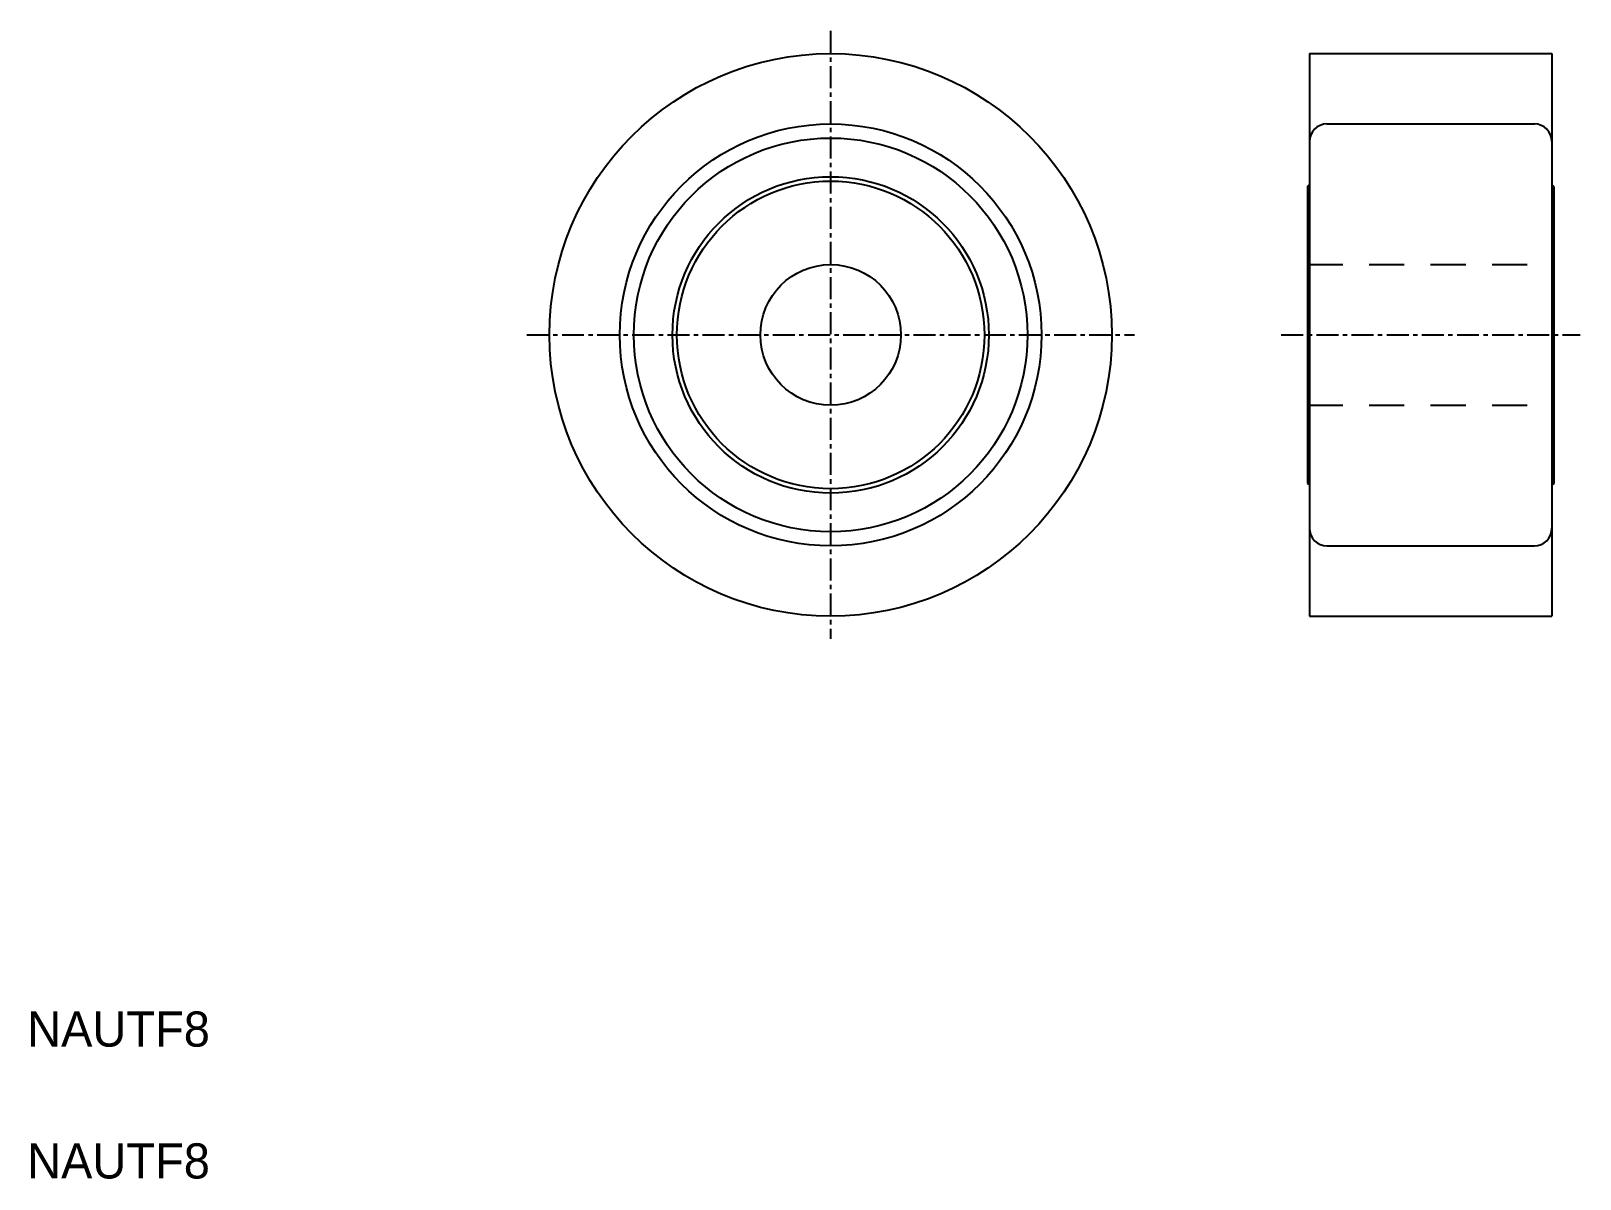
# Model space of a CAD drawing. Extents: x 106.1 to 194.3, y 76 to 141.3.
import ezdxf

# ---------------------------------------------------------------- set-up
doc = ezdxf.new("R2010")
doc.units = 0
doc.linetypes.add('CENTER', pattern=[2, 1.25, -0.25, 0.25, -0.25])
doc.linetypes.add('DASHED', pattern=[3.5, 2, -1.5])
doc.layers.get('0').update_dxf_attribs({"linetype": 'CONTINUOUS'})
doc.layers.add('CENTER', color=1, linetype='CENTER')

msp = doc.modelspace()

# ---------------------------------------------------------------- linework, layer by layer
at = {"color": 7, "linetype": 'CONTINUOUS'}
for p, q in [((178.882, 139.994), (178.882, 107.994)), ((178.882, 139.994), (192.682, 139.994)), ((192.682, 139.994), (192.682, 107.994)), ((179.882, 135.994), (191.682, 135.994)), ((178.782, 132.444), (178.882, 132.544)), ((178.782, 132.444), (178.782, 115.544)), ((192.782, 132.444), (192.682, 132.544)), ((192.782, 132.444), (192.782, 115.544)), ((178.782, 115.544), (178.882, 115.444)), ((192.782, 115.544), (192.682, 115.444)), ((179.882, 111.994), (191.682, 111.994)), ((178.882, 107.994), (192.682, 107.994))]:
    msp.add_line(p, q, dxfattribs=at)
at = {"color": 3, "linetype": 'DASHED'}
for p, q in [((178.782, 127.994), (192.782, 127.994)), ((178.782, 119.994), (192.782, 119.994))]:
    msp.add_line(p, q, dxfattribs=at)
at = {"color": 7, "linetype": 'CONTINUOUS'}
for radius in [16, 12, 11.2, 9, 8.75, 4]:
    msp.add_circle((151.639, 123.994), radius, dxfattribs=at)
for centre, start, end in [((179.882, 134.994), 90, 180), ((191.682, 134.994), 0, 90), ((179.882, 112.994), 180, 270), ((191.682, 112.994), 270, 0)]:
    msp.add_arc(centre, 1, start, end, dxfattribs=at)
at = {"layer": 'CENTER', "color": 1, "linetype": 'CENTER'}
for p, q in [((151.639, 141.282), (151.639, 106.707)), ((134.352, 123.994), (168.927, 123.994)), ((177.282, 123.994), (194.282, 123.994))]:
    msp.add_line(p, q, dxfattribs=at)

# ---------------------------------------------------------------- texts
at = {"color": 7, "linetype": 'CONTINUOUS'}
for p in [(105.913, 83.511), (105.913, 76.011)]:
    msp.add_text('NAUTF8', height=2, dxfattribs=at).set_placement(p)

doc.saveas('drawing.dxf')
